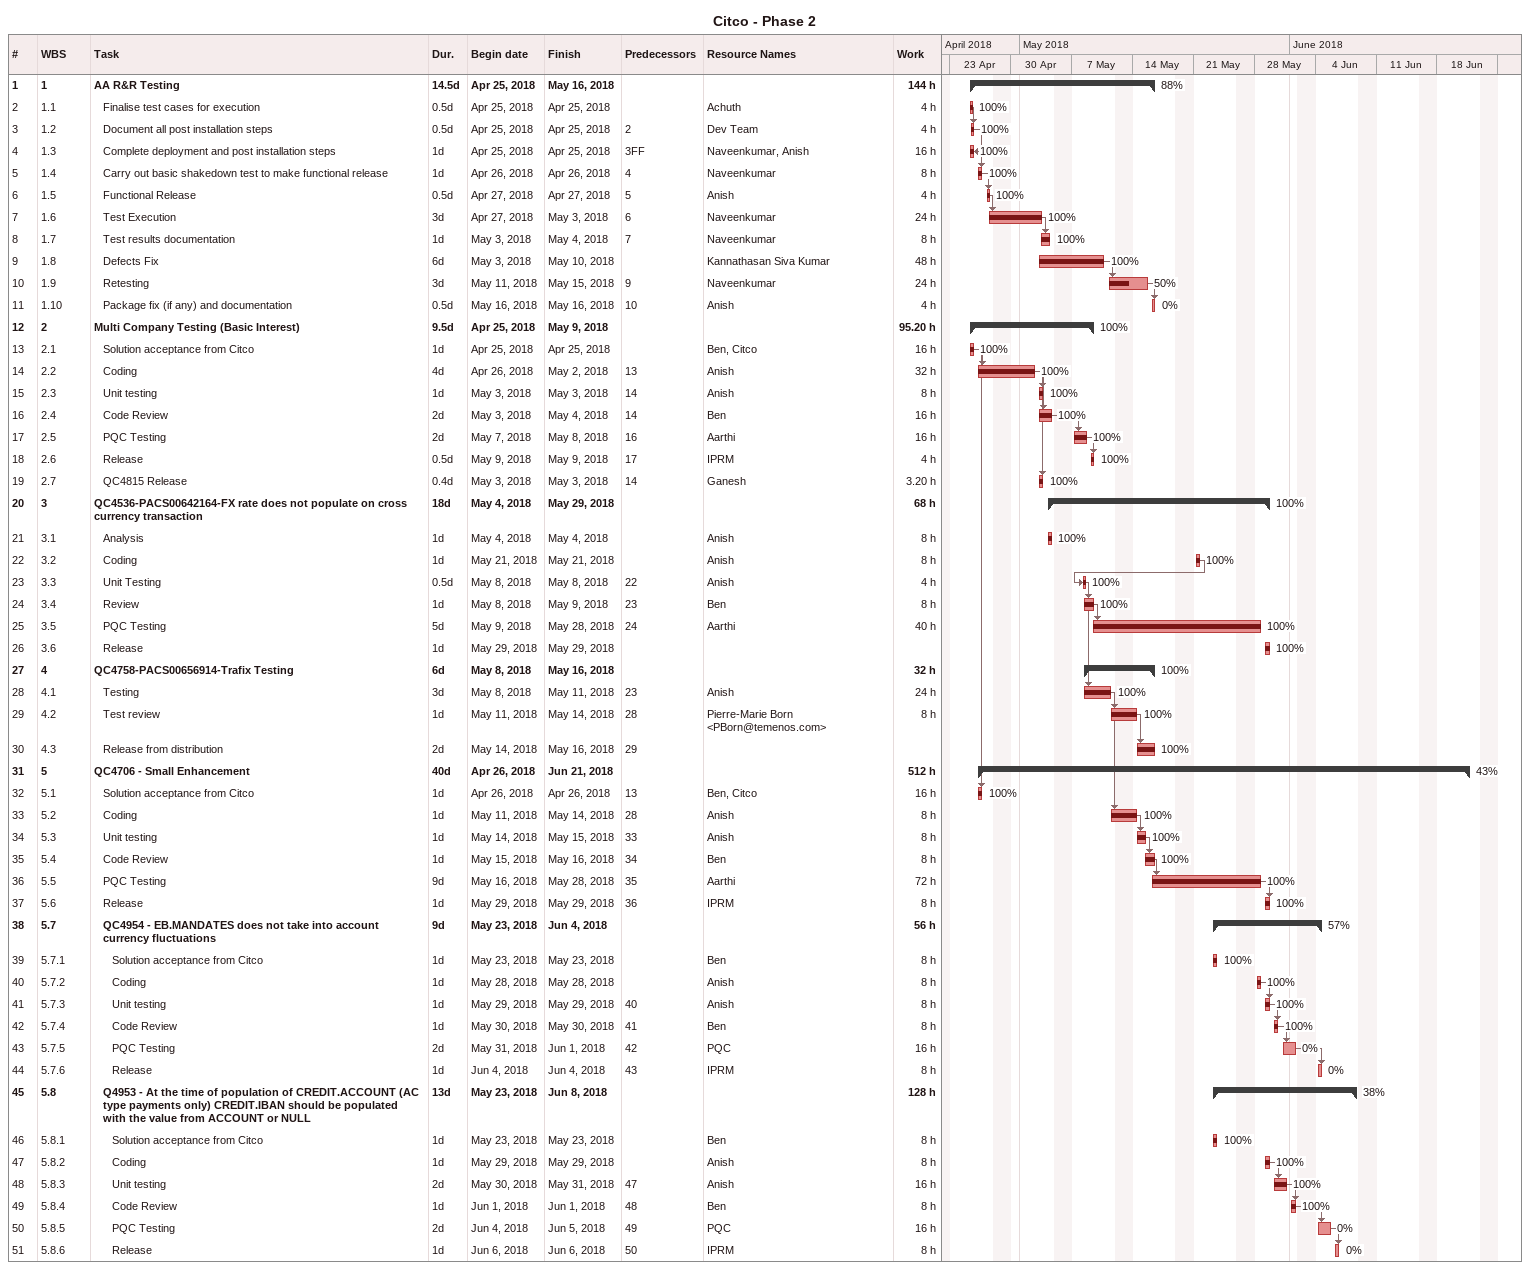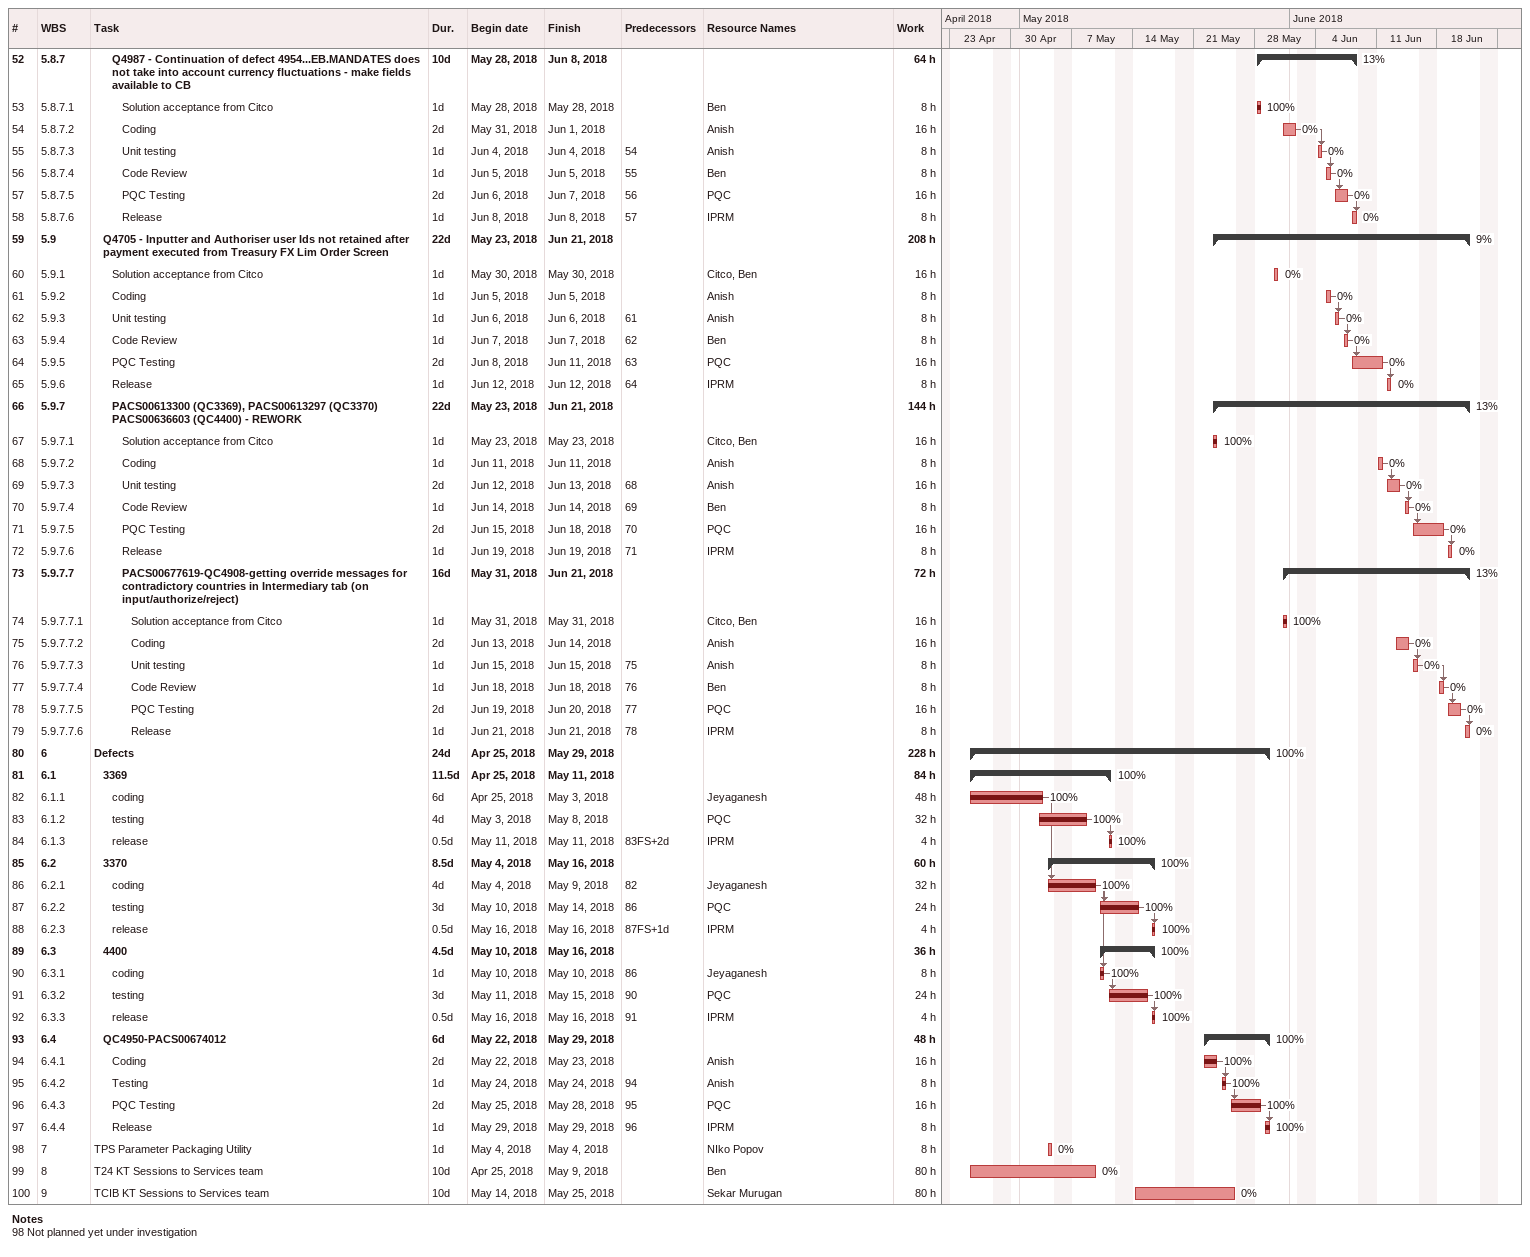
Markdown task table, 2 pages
Citco - Phase 2

| ID | WBS | Task | Duration | Start | Finish | Predecessors | Resources | % complete | Work (h) |
|---|---|---|---|---|---|---|---|---|---|
| 1 | 1 | **AA R&R Testing** | 14.5d | 2018-04-25 | 2018-05-16 |  |  | 88 | 144 |
| 2 | 1.1 | Finalise test cases for execution | 0.5d | 2018-04-25 | 2018-04-25 |  | Achuth | 100 | 4 |
| 3 | 1.2 | Document all post installation steps | 0.5d | 2018-04-25 | 2018-04-25 | 2 | Dev Team | 100 | 4 |
| 4 | 1.3 | Complete deployment and post installation steps | 1d | 2018-04-25 | 2018-04-25 | 3FF | Naveenkumar, Anish | 100 | 16 |
| 5 | 1.4 | Carry out basic shakedown test to make functional release | 1d | 2018-04-26 | 2018-04-26 | 4 | Naveenkumar | 100 | 8 |
| 6 | 1.5 | Functional Release | 0.5d | 2018-04-27 | 2018-04-27 | 5 | Anish | 100 | 4 |
| 7 | 1.6 | Test Execution | 3d | 2018-04-27 | 2018-05-03 | 6 | Naveenkumar | 100 | 24 |
| 8 | 1.7 | Test results documentation | 1d | 2018-05-03 | 2018-05-04 | 7 | Naveenkumar | 100 | 8 |
| 9 | 1.8 | Defects Fix | 6d | 2018-05-03 | 2018-05-10 |  | Kannathasan Siva Kumar | 100 | 48 |
| 10 | 1.9 | Retesting | 3d | 2018-05-11 | 2018-05-15 | 9 | Naveenkumar | 50 | 24 |
| 11 | 1.10 | Package fix (if any) and documentation | 0.5d | 2018-05-16 | 2018-05-16 | 10 | Anish | 0 | 4 |
| 12 | 2 | **Multi Company Testing (Basic Interest)** | 9.5d | 2018-04-25 | 2018-05-09 |  |  | 100 | 95.20 |
| 13 | 2.1 | Solution acceptance from Citco | 1d | 2018-04-25 | 2018-04-25 |  | Ben, Citco | 100 | 16 |
| 14 | 2.2 | Coding | 4d | 2018-04-26 | 2018-05-02 | 13 | Anish | 100 | 32 |
| 15 | 2.3 | Unit testing | 1d | 2018-05-03 | 2018-05-03 | 14 | Anish | 100 | 8 |
| 16 | 2.4 | Code Review | 2d | 2018-05-03 | 2018-05-04 | 14 | Ben | 100 | 16 |
| 17 | 2.5 | PQC Testing | 2d | 2018-05-07 | 2018-05-08 | 16 | Aarthi | 100 | 16 |
| 18 | 2.6 | Release | 0.5d | 2018-05-09 | 2018-05-09 | 17 | IPRM | 100 | 4 |
| 19 | 2.7 | QC4815 Release | 0.4d | 2018-05-03 | 2018-05-03 | 14 | Ganesh | 100 | 3.20 |
| 20 | 3 | **QC4536-PACS00642164-FX rate does not populate on cross currency transaction** | 18d | 2018-05-04 | 2018-05-29 |  |  | 100 | 68 |
| 21 | 3.1 | Analysis | 1d | 2018-05-04 | 2018-05-04 |  | Anish | 100 | 8 |
| 22 | 3.2 | Coding | 1d | 2018-05-21 | 2018-05-21 |  | Anish | 100 | 8 |
| 23 | 3.3 | Unit Testing | 0.5d | 2018-05-08 | 2018-05-08 | 22 | Anish | 100 | 4 |
| 24 | 3.4 | Review | 1d | 2018-05-08 | 2018-05-09 | 23 | Ben | 100 | 8 |
| 25 | 3.5 | PQC Testing | 5d | 2018-05-09 | 2018-05-28 | 24 | Aarthi | 100 | 40 |
| 26 | 3.6 | Release | 1d | 2018-05-29 | 2018-05-29 |  |  | 100 |  |
| 27 | 4 | **QC4758-PACS00656914-Trafix Testing** | 6d | 2018-05-08 | 2018-05-16 |  |  | 100 | 32 |
| 28 | 4.1 | Testing | 3d | 2018-05-08 | 2018-05-11 | 23 | Anish | 100 | 24 |
| 29 | 4.2 | Test review | 1d | 2018-05-11 | 2018-05-14 | 28 | Pierre-Marie Born <PBorn@temenos.com> | 100 | 8 |
| 30 | 4.3 | Release from distribution | 2d | 2018-05-14 | 2018-05-16 | 29 |  | 100 |  |
| 31 | 5 | **QC4706 - Small Enhancement** | 40d | 2018-04-26 | 2018-06-21 |  |  | 43 | 512 |
| 32 | 5.1 | Solution acceptance from Citco | 1d | 2018-04-26 | 2018-04-26 | 13 | Ben, Citco | 100 | 16 |
| 33 | 5.2 | Coding | 1d | 2018-05-11 | 2018-05-14 | 28 | Anish | 100 | 8 |
| 34 | 5.3 | Unit testing | 1d | 2018-05-14 | 2018-05-15 | 33 | Anish | 100 | 8 |
| 35 | 5.4 | Code Review | 1d | 2018-05-15 | 2018-05-16 | 34 | Ben | 100 | 8 |
| 36 | 5.5 | PQC Testing | 9d | 2018-05-16 | 2018-05-28 | 35 | Aarthi | 100 | 72 |
| 37 | 5.6 | Release | 1d | 2018-05-29 | 2018-05-29 | 36 | IPRM | 100 | 8 |
| 38 | 5.7 | **QC4954 - EB.MANDATES does not take into account currency fluctuations** | 9d | 2018-05-23 | 2018-06-04 |  |  | 57 | 56 |
| 39 | 5.7.1 | Solution acceptance from Citco | 1d | 2018-05-23 | 2018-05-23 |  | Ben | 100 | 8 |
| 40 | 5.7.2 | Coding | 1d | 2018-05-28 | 2018-05-28 |  | Anish | 100 | 8 |
| 41 | 5.7.3 | Unit testing | 1d | 2018-05-29 | 2018-05-29 | 40 | Anish | 100 | 8 |
| 42 | 5.7.4 | Code Review | 1d | 2018-05-30 | 2018-05-30 | 41 | Ben | 100 | 8 |
| 43 | 5.7.5 | PQC Testing | 2d | 2018-05-31 | 2018-06-01 | 42 | PQC | 0 | 16 |
| 44 | 5.7.6 | Release | 1d | 2018-06-04 | 2018-06-04 | 43 | IPRM | 0 | 8 |
| 45 | 5.8 | **Q4953 - At the time of population of CREDIT.ACCOUNT (AC type payments only) CREDIT.IBAN should be populated with the value from ACCOUNT or NULL** | 13d | 2018-05-23 | 2018-06-08 |  |  | 38 | 128 |
| 46 | 5.8.1 | Solution acceptance from Citco | 1d | 2018-05-23 | 2018-05-23 |  | Ben | 100 | 8 |
| 47 | 5.8.2 | Coding | 1d | 2018-05-29 | 2018-05-29 |  | Anish | 100 | 8 |
| 48 | 5.8.3 | Unit testing | 2d | 2018-05-30 | 2018-05-31 | 47 | Anish | 100 | 16 |
| 49 | 5.8.4 | Code Review | 1d | 2018-06-01 | 2018-06-01 | 48 | Ben | 100 | 8 |
| 50 | 5.8.5 | PQC Testing | 2d | 2018-06-04 | 2018-06-05 | 49 | PQC | 0 | 16 |
| 51 | 5.8.6 | Release | 1d | 2018-06-06 | 2018-06-06 | 50 | IPRM | 0 | 8 |
| 52 | 5.8.7 | **Q4987 - Continuation of defect 4954...EB.MANDATES does not take into account currency fluctuations - make fields available to CB** | 10d | 2018-05-28 | 2018-06-08 |  |  | 13 | 64 |
| 53 | 5.8.7.1 | Solution acceptance from Citco | 1d | 2018-05-28 | 2018-05-28 |  | Ben | 100 | 8 |
| 54 | 5.8.7.2 | Coding | 2d | 2018-05-31 | 2018-06-01 |  | Anish | 0 | 16 |
| 55 | 5.8.7.3 | Unit testing | 1d | 2018-06-04 | 2018-06-04 | 54 | Anish | 0 | 8 |
| 56 | 5.8.7.4 | Code Review | 1d | 2018-06-05 | 2018-06-05 | 55 | Ben | 0 | 8 |
| 57 | 5.8.7.5 | PQC Testing | 2d | 2018-06-06 | 2018-06-07 | 56 | PQC | 0 | 16 |
| 58 | 5.8.7.6 | Release | 1d | 2018-06-08 | 2018-06-08 | 57 | IPRM | 0 | 8 |
| 59 | 5.9 | **Q4705 - Inputter and Authoriser user Ids not retained after payment executed from Treasury FX Lim Order Screen** | 22d | 2018-05-23 | 2018-06-21 |  |  | 9 | 208 |
| 60 | 5.9.1 | Solution acceptance from Citco | 1d | 2018-05-30 | 2018-05-30 |  | Citco, Ben | 0 | 16 |
| 61 | 5.9.2 | Coding | 1d | 2018-06-05 | 2018-06-05 |  | Anish | 0 | 8 |
| 62 | 5.9.3 | Unit testing | 1d | 2018-06-06 | 2018-06-06 | 61 | Anish | 0 | 8 |
| 63 | 5.9.4 | Code Review | 1d | 2018-06-07 | 2018-06-07 | 62 | Ben | 0 | 8 |
| 64 | 5.9.5 | PQC Testing | 2d | 2018-06-08 | 2018-06-11 | 63 | PQC | 0 | 16 |
| 65 | 5.9.6 | Release | 1d | 2018-06-12 | 2018-06-12 | 64 | IPRM | 0 | 8 |
| 66 | 5.9.7 | **PACS00613300 (QC3369), PACS00613297 (QC3370) PACS00636603 (QC4400) - REWORK** | 22d | 2018-05-23 | 2018-06-21 |  |  | 13 | 144 |
| 67 | 5.9.7.1 | Solution acceptance from Citco | 1d | 2018-05-23 | 2018-05-23 |  | Citco, Ben | 100 | 16 |
| 68 | 5.9.7.2 | Coding | 1d | 2018-06-11 | 2018-06-11 |  | Anish | 0 | 8 |
| 69 | 5.9.7.3 | Unit testing | 2d | 2018-06-12 | 2018-06-13 | 68 | Anish | 0 | 16 |
| 70 | 5.9.7.4 | Code Review | 1d | 2018-06-14 | 2018-06-14 | 69 | Ben | 0 | 8 |
| 71 | 5.9.7.5 | PQC Testing | 2d | 2018-06-15 | 2018-06-18 | 70 | PQC | 0 | 16 |
| 72 | 5.9.7.6 | Release | 1d | 2018-06-19 | 2018-06-19 | 71 | IPRM | 0 | 8 |
| 73 | 5.9.7.7 | **PACS00677619-QC4908-getting override messages for contradictory countries in Intermediary tab (on input/authorize/reject)** | 16d | 2018-05-31 | 2018-06-21 |  |  | 13 | 72 |
| 74 | 5.9.7.7.1 | Solution acceptance from Citco | 1d | 2018-05-31 | 2018-05-31 |  | Citco, Ben | 100 | 16 |
| 75 | 5.9.7.7.2 | Coding | 2d | 2018-06-13 | 2018-06-14 |  | Anish | 0 | 16 |
| 76 | 5.9.7.7.3 | Unit testing | 1d | 2018-06-15 | 2018-06-15 | 75 | Anish | 0 | 8 |
| 77 | 5.9.7.7.4 | Code Review | 1d | 2018-06-18 | 2018-06-18 | 76 | Ben | 0 | 8 |
| 78 | 5.9.7.7.5 | PQC Testing | 2d | 2018-06-19 | 2018-06-20 | 77 | PQC | 0 | 16 |
| 79 | 5.9.7.7.6 | Release | 1d | 2018-06-21 | 2018-06-21 | 78 | IPRM | 0 | 8 |
| 80 | 6 | **Defects** | 24d | 2018-04-25 | 2018-05-29 |  |  | 100 | 228 |
| 81 | 6.1 | **3369** | 11.5d | 2018-04-25 | 2018-05-11 |  |  | 100 | 84 |
| 82 | 6.1.1 | coding | 6d | 2018-04-25 | 2018-05-03 |  | Jeyaganesh | 100 | 48 |
| 83 | 6.1.2 | testing | 4d | 2018-05-03 | 2018-05-08 |  | PQC | 100 | 32 |
| 84 | 6.1.3 | release | 0.5d | 2018-05-11 | 2018-05-11 | 83FS+2d | IPRM | 100 | 4 |
| 85 | 6.2 | **3370** | 8.5d | 2018-05-04 | 2018-05-16 |  |  | 100 | 60 |
| 86 | 6.2.1 | coding | 4d | 2018-05-04 | 2018-05-09 | 82 | Jeyaganesh | 100 | 32 |
| 87 | 6.2.2 | testing | 3d | 2018-05-10 | 2018-05-14 | 86 | PQC | 100 | 24 |
| 88 | 6.2.3 | release | 0.5d | 2018-05-16 | 2018-05-16 | 87FS+1d | IPRM | 100 | 4 |
| 89 | 6.3 | **4400** | 4.5d | 2018-05-10 | 2018-05-16 |  |  | 100 | 36 |
| 90 | 6.3.1 | coding | 1d | 2018-05-10 | 2018-05-10 | 86 | Jeyaganesh | 100 | 8 |
| 91 | 6.3.2 | testing | 3d | 2018-05-11 | 2018-05-15 | 90 | PQC | 100 | 24 |
| 92 | 6.3.3 | release | 0.5d | 2018-05-16 | 2018-05-16 | 91 | IPRM | 100 | 4 |
| 93 | 6.4 | **QC4950-PACS00674012** | 6d | 2018-05-22 | 2018-05-29 |  |  | 100 | 48 |
| 94 | 6.4.1 | Coding | 2d | 2018-05-22 | 2018-05-23 |  | Anish | 100 | 16 |
| 95 | 6.4.2 | Testing | 1d | 2018-05-24 | 2018-05-24 | 94 | Anish | 100 | 8 |
| 96 | 6.4.3 | PQC Testing | 2d | 2018-05-25 | 2018-05-28 | 95 | PQC | 100 | 16 |
| 97 | 6.4.4 | Release | 1d | 2018-05-29 | 2018-05-29 | 96 | IPRM | 100 | 8 |
| 98 | 7 | TPS Parameter Packaging Utility | 1d | 2018-05-04 | 2018-05-04 |  | NIko Popov | 0 | 8 |
| 99 | 8 | T24 KT Sessions to Services team | 10d | 2018-04-25 | 2018-05-09 |  | Ben | 0 | 80 |
| 100 | 9 | TCIB KT Sessions to Services team | 10d | 2018-05-14 | 2018-05-25 |  | Sekar Murugan | 0 | 80 |

Notes
- 98: Not planned yet under investigation
